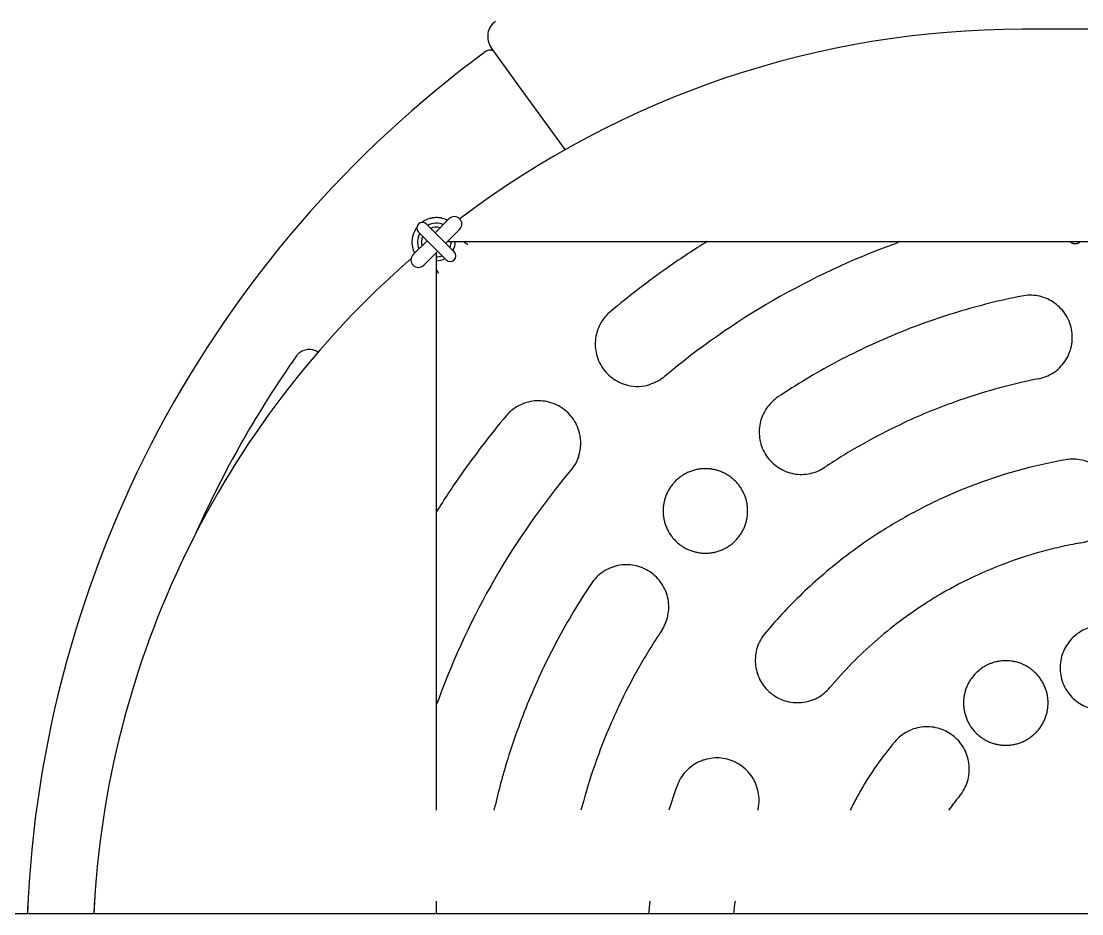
# Model space of a CAD drawing. Header units: millimetres. Extents: x 1061 to 4698, y 0 to 5700.
# Drawn here: x 2277 to 2841, y 2874 to 3349 of the extents above; entities that cross this region are included whole.
import ezdxf

# ---------------------------------------------------------------- set-up
doc = ezdxf.new("R2010")
doc.units = ezdxf.units.MM
doc.layers.add('AM_4', color=3, linetype='Continuous', lineweight=25)

msp = doc.modelspace()

# ---------------------------------------------------------------- linework, layer by layer
at = {"layer": 'AM_4'}
for p, q in [((2949.92, 3345.1), (2809.92, 3345.1)), ((2544.15, 3311.88), (2527.1, 3335.34)), ((2566.5, 3281.11), (2544.15, 3311.88)), ((2507.43, 3226.53), (2492.58, 3241.38)), ((2504.6, 3244.21), (2497.18, 3236.79)), ((2488.34, 3237.14), (2503.19, 3222.29)), ((2502.84, 3231.13), (2510.26, 3238.56)), ((2492.94, 3232.54), (2485.51, 3225.12)), ((2503.8, 3232.1), (3255.64, 3232.1)), ((2837.94, 3230.8), (2837.91, 3230.8)), ((2491.17, 3219.46), (2498.59, 3226.89)), ((2497.92, 2929.25), (2497.92, 3226.22)), ((2423.47, 3171.25), (2423.47, 3171.25)), ((2497.92, 2874.15), (2497.92, 2880.95)), ((3744.97, 2874.15), (2014.48, 2874.15))]:
    msp.add_line(p, q, dxfattribs=at)
for centre, radius, start, end in [((2535.19, 3341.22), 10, 125.045, 216), ((2809.92, 2850.1), 495, 90, 127.2462), ((2879.72, 2850), 600, 126.28792, 177.69322), ((2490.46, 3239.26), 3, 45, 225), ((2497.89, 3231.84), 10, 68.5782, 117.5424), ((2507.43, 3241.38), 4, 315, 135), ((2497.89, 3231.84), 10, 152.4576, 201.4218), ((2497.89, 3231.84), 7.88, 157.3927, 194.4735), ((2497.89, 3231.84), 7.88, 75.5265, 112.6073), ((2497.89, 3231.84), 7.88, 337.3927, 1.909), ((2497.89, 3231.84), 10, 332.4576, 1.5033), ((2879.72, 2850), 405, 110, 130), ((2488.34, 3222.29), 4, 135, 315), ((2497.89, 3231.84), 7.88, 270.274, 292.6073), ((2505.31, 3224.41), 3, 225, 45), ((2809.92, 2850.1), 495, 131.1181, 177.2151), ((2497.89, 3231.84), 10, 270.2158, 297.5424), ((2879.72, 2850), 558, 144.8503, 156.0062), ((2879.72, 2850), 405, 140, 160), ((2879.72, 2850), 600, 177.04318, 177.69322), ((2809.92, 2850.1), 495, 176.4268, 177.2151)]:
    msp.add_arc(centre, radius, start, end, dxfattribs=at)
for points, knots in [([(2524.62, 3333.63), (2524.88, 3333.82), (2525.17, 3333.97), (2525.78, 3334.17), (2526.11, 3334.22), (2526.76, 3334.21), (2527.09, 3334.15), (2527.7, 3333.93), (2528, 3333.77), (2528.47, 3333.4), (2528.66, 3333.2), (2528.82, 3332.98)], [0, 0, 0, 0, 0.0960124, 0.0960124, 0.1937572, 0.1937572, 0.2912111, 0.2912111, 0.3885773, 0.3885773, 0.4707514, 0.4707514, 0.4707514, 0.4707514]), ([(2503.8, 3243.41), (2503.59, 3243.52), (2503.37, 3243.63), (2503.15, 3243.73), (2502.93, 3243.82), (2502.72, 3243.91), (2502.5, 3243.99), (2502.05, 3244.16), (2501.6, 3244.31), (2501.13, 3244.43), (2500.9, 3244.49), (2500.66, 3244.54), (2500.41, 3244.59), (2500.3, 3244.61), (2500.19, 3244.63), (2500.08, 3244.65), (2499.95, 3244.67), (2499.82, 3244.69), (2499.69, 3244.71), (2499.64, 3244.72), (2499.59, 3244.73), (2499.54, 3244.73), (2499.36, 3244.76), (2499.18, 3244.77), (2499, 3244.79), (2498.28, 3244.85), (2497.55, 3244.85), (2496.82, 3244.79), (2496.8, 3244.79), (2496.78, 3244.79), (2496.75, 3244.79), (2496.59, 3244.77), (2496.43, 3244.76), (2496.27, 3244.74), (2496.19, 3244.73), (2496.1, 3244.71), (2496.01, 3244.7), (2495.92, 3244.69), (2495.82, 3244.67), (2495.72, 3244.66), (2495.57, 3244.63), (2495.42, 3244.6), (2495.27, 3244.57), (2495.06, 3244.53), (2494.85, 3244.48), (2494.64, 3244.43), (2494.36, 3244.35), (2494.09, 3244.28), (2493.82, 3244.19), (2493.39, 3244.04), (2492.96, 3243.88), (2492.54, 3243.69), (2492.5, 3243.67), (2492.46, 3243.65), (2492.42, 3243.63), (2492.19, 3243.53), (2491.96, 3243.41), (2491.74, 3243.29), (2491.67, 3243.25), (2491.6, 3243.22), (2491.53, 3243.18), (2491.37, 3243.09), (2491.22, 3243), (2491.08, 3242.91), (2490.9, 3242.81), (2490.74, 3242.7), (2490.57, 3242.58), (2490.41, 3242.47), (2490.25, 3242.36), (2490.09, 3242.24)], [0.03274423, 0.03274423, 0.03274423, 0.03274423, 0.033689, 0.033689, 0.033689, 0.03460787, 0.03460787, 0.03460787, 0.03646304, 0.03646304, 0.03646304, 0.03741712, 0.03741712, 0.03741712, 0.03784991, 0.03784991, 0.03784991, 0.03835354, 0.03835354, 0.03835354, 0.03854348, 0.03854348, 0.03854348, 0.03923712, 0.03923712, 0.03923712, 0.04201081, 0.04201081, 0.04201081, 0.0420992, 0.0420992, 0.0420992, 0.04270435, 0.04270435, 0.04270435, 0.04303561, 0.04303561, 0.04303561, 0.04339787, 0.04339787, 0.04339787, 0.04397203, 0.04397203, 0.04397203, 0.04478469, 0.04478469, 0.04478469, 0.04584486, 0.04584486, 0.04584486, 0.04755854, 0.04755854, 0.04755854, 0.04771769, 0.04771769, 0.04771769, 0.04865411, 0.04865411, 0.04865411, 0.04894548, 0.04894548, 0.04894548, 0.04959053, 0.04959053, 0.04959053, 0.05033251, 0.05033251, 0.05033251, 0.05106362, 0.05106362, 0.05106362, 0.05106362]), ([(2487.48, 3239.64), (2487.43, 3239.57), (2487.38, 3239.5), (2487.34, 3239.43), (2487.29, 3239.37), (2487.25, 3239.31), (2487.21, 3239.26), (2487.14, 3239.16), (2487.08, 3239.06), (2487.01, 3238.96), (2486.94, 3238.85), (2486.86, 3238.73), (2486.79, 3238.61), (2486.76, 3238.57), (2486.74, 3238.53), (2486.71, 3238.48), (2486.52, 3238.16), (2486.34, 3237.83), (2486.18, 3237.5), (2485.93, 3236.97), (2485.71, 3236.43), (2485.53, 3235.88), (2485.48, 3235.72), (2485.43, 3235.57), (2485.39, 3235.41), (2485.36, 3235.33), (2485.34, 3235.24), (2485.32, 3235.15), (2485.29, 3235.06), (2485.27, 3234.97), (2485.25, 3234.87), (2485.21, 3234.72), (2485.18, 3234.57), (2485.14, 3234.42), (2485.14, 3234.39), (2485.13, 3234.36), (2485.13, 3234.33), (2485.06, 3233.97), (2485, 3233.6), (2484.96, 3233.24), (2484.9, 3232.66), (2484.87, 3232.07), (2484.89, 3231.48), (2484.89, 3231.34), (2484.9, 3231.21), (2484.91, 3231.07), (2484.91, 3230.96), (2484.92, 3230.86), (2484.93, 3230.75), (2484.94, 3230.67), (2484.94, 3230.6), (2484.95, 3230.52), (2484.97, 3230.35), (2484.99, 3230.19), (2485.01, 3230.02), (2485.02, 3230.01), (2485.02, 3229.99), (2485.02, 3229.98), (2485.07, 3229.63), (2485.14, 3229.27), (2485.22, 3228.92), (2485.35, 3228.34), (2485.52, 3227.78), (2485.73, 3227.22), (2485.77, 3227.11), (2485.82, 3227), (2485.86, 3226.9), (2486, 3226.57), (2486.14, 3226.25), (2486.31, 3225.93), (2486.31, 3225.92), (2486.31, 3225.92), (2486.31, 3225.92)], [0.05557319, 0.05557319, 0.05557319, 0.05557319, 0.05588024, 0.05588024, 0.05588024, 0.05614544, 0.05614544, 0.05614544, 0.05657381, 0.05657381, 0.05657381, 0.05708185, 0.05708185, 0.05708185, 0.05726716, 0.05726716, 0.05726716, 0.05865409, 0.05865409, 0.05865409, 0.06082752, 0.06082752, 0.06082752, 0.06142807, 0.06142807, 0.06142807, 0.06176393, 0.06176393, 0.06176393, 0.06212159, 0.06212159, 0.06212159, 0.06270035, 0.06270035, 0.06270035, 0.06281492, 0.06281492, 0.06281492, 0.06420186, 0.06420186, 0.06420186, 0.06644601, 0.06644601, 0.06644601, 0.06697574, 0.06697574, 0.06697574, 0.06738243, 0.06738243, 0.06738243, 0.06766919, 0.06766919, 0.06766919, 0.06831885, 0.06831885, 0.06831885, 0.06836269, 0.06836269, 0.06836269, 0.06974976, 0.06974976, 0.06974976, 0.07206451, 0.07206451, 0.07206451, 0.07252353, 0.07252353, 0.07252353, 0.07391045, 0.07391045, 0.07391045, 0.07392162, 0.07392162, 0.07392162, 0.07392162]), ([(2513.55, 3231.15), (2513.44, 3231.2), (2513.34, 3231.26), (2513.14, 3231.42), (2513.04, 3231.53), (2512.83, 3231.77), (2512.71, 3231.93), (2512.59, 3232.1)], [0.0000003, 0.0000003, 0.0000003, 0.0000003, 0.0356282, 0.0356282, 0.0771457, 0.0771457, 0.1322631, 0.1322631, 0.1322631, 0.1322631]), ([(2513.55, 3231.15), (2513.73, 3231.07), (2513.91, 3230.99), (2514.17, 3230.89), (2514.26, 3230.85), (2514.43, 3230.78), (2514.52, 3230.75), (2514.61, 3230.71), (2514.61, 3230.71), (2514.61, 3230.71)], [-0.1166034, -0.1166034, -0.1166034, -0.1166034, -0.0578461, -0.0578461, -0.0289559, -0.0289559, 0, 0, 0.0008357, 0.0008357, 0.0008357, 0.0008357]), ([(2642.03, 3232.1), (2635.1, 3227.79), (2628.3, 3223.3), (2610.89, 3211.11), (2600.5, 3203.14), (2590.47, 3194.72)], [9.334966, 9.334966, 9.334966, 9.334966, 11.781046, 11.781046, 15.708574, 15.708574, 15.708574, 15.708574]), ([(2837.91, 3230.8), (2837.59, 3230.8), (2837.28, 3230.84), (2836.97, 3230.92), (2836.82, 3230.97), (2836.67, 3231.02), (2836.52, 3231.08), (2836.38, 3231.14), (2836.24, 3231.22), (2836.1, 3231.29), (2835.97, 3231.37), (2835.84, 3231.46), (2835.72, 3231.56), (2835.6, 3231.65), (2835.48, 3231.76), (2835.38, 3231.86), (2835.3, 3231.94), (2835.23, 3232.02), (2835.16, 3232.1)], [0, 0, 0, 0, 0.000654065, 0.000654065, 0.000654065, 0.000981097, 0.000981097, 0.000981097, 0.00130813, 0.00130813, 0.00130813, 0.001635162, 0.001635162, 0.001635162, 0.001962195, 0.001962195, 0.001962195, 0.002192548, 0.002192548, 0.002192548, 0.002192548]), ([(2840.69, 3232.1), (2840.62, 3232.02), (2840.55, 3231.94), (2840.48, 3231.86), (2840.26, 3231.65), (2840.01, 3231.45), (2839.75, 3231.29), (2839.61, 3231.21), (2839.47, 3231.14), (2839.33, 3231.08), (2839.18, 3231.02), (2839.03, 3230.97), (2838.88, 3230.92), (2838.58, 3230.84), (2838.26, 3230.8), (2837.94, 3230.8)], [0.000420679, 0.000420679, 0.000420679, 0.000420679, 0.000650459, 0.000650459, 0.000650459, 0.001300919, 0.001300919, 0.001300919, 0.001626149, 0.001626149, 0.001626149, 0.001951378, 0.001951378, 0.001951378, 0.002601838, 0.002601838, 0.002601838, 0.002601838]), ([(2497.92, 3216.92), (2497.98, 3216.87), (2498.04, 3216.82), (2498.2, 3216.69), (2498.3, 3216.59), (2498.46, 3216.39), (2498.53, 3216.29), (2498.58, 3216.18)], [0.9672183, 0.9672183, 0.9672183, 0.9672183, 1.0075178, 1.0075178, 1.0855651, 1.0855651, 1.1525422, 1.1525422, 1.1525422, 1.1525422]), ([(2499.01, 3215.11), (2499, 3215.14), (2499, 3215.16), (2498.93, 3215.33), (2498.87, 3215.49), (2498.73, 3215.82), (2498.65, 3216), (2498.58, 3216.18)], [-0.1173478, -0.1173478, -0.1173478, -0.1173478, -0.1093065, -0.1093065, -0.0587116, -0.0587116, -0.0000088, -0.0000088, -0.0000088, -0.0000088]), ([(2809.49, 3203.08), (2797.93, 3200.78), (2786.5, 3197.92), (2763.95, 3191.08), (2752.84, 3187.11), (2731.07, 3178.09), (2720.41, 3173.05), (2699.63, 3161.94), (2689.51, 3155.87), (2679.72, 3149.33)], [0, 0, 0, 0, 3.5354, 3.5354, 7.072591, 7.072591, 10.60955, 10.60955, 14.146765, 14.146765, 14.146765, 14.146765]), ([(2818.27, 3158.95), (2821.08, 3159.51), (2823.76, 3160.6), (2828.62, 3163.76), (2830.74, 3165.83), (2834.1, 3170.7), (2835.28, 3173.47), (2836.53, 3179.36), (2836.54, 3182.43), (2835.35, 3188.39), (2834.17, 3191.21), (2830.76, 3196.19), (2828.59, 3198.31), (2823.58, 3201.52), (2820.83, 3202.62), (2815.15, 3203.66), (2812.28, 3203.64), (2809.49, 3203.08)], [0, 0, 0, 0, 0.860809, 0.860809, 1.749202, 1.749202, 2.659784, 2.659784, 3.594607, 3.594607, 4.526515, 4.526515, 5.445596, 5.445596, 6.334249, 6.334249, 7.189599, 7.189599, 7.189599, 7.189599]), ([(2590.47, 3194.72), (2588.78, 3193.3), (2587.31, 3191.64), (2584.91, 3187.98), (2583.99, 3185.98), (2582.51, 3181.03), (2582.25, 3178.03), (2582.85, 3172.34), (2583.69, 3169.34), (2587.02, 3163.46), (2589.17, 3161.19), (2593.81, 3157.69), (2596.6, 3156.36), (2601.59, 3155.14), (2603.65, 3154.92), (2607.81, 3155.07), (2609.89, 3155.44), (2611.91, 3156.09)], [0, 0, 0, 0, 0.662025, 0.662025, 1.322077, 1.322077, 2.23581, 2.23581, 3.092444, 3.092444, 3.954929, 3.954929, 4.903676, 4.903676, 5.534638, 5.534638, 6.169642, 6.169642, 6.169642, 6.169642]), ([(2434.9, 3173.18), (2434.56, 3173.42), (2434.14, 3173.67), (2433.06, 3174.15), (2432.37, 3174.36), (2430.74, 3174.64), (2429.75, 3174.64), (2427.75, 3174.3), (2426.73, 3173.92), (2425.02, 3172.92), (2424.3, 3172.27), (2423.69, 3171.54), (2423.57, 3171.39), (2423.47, 3171.25)], [0.016971, 0.016971, 0.016971, 0.016971, 0.229049, 0.229049, 0.492172, 0.492172, 0.829788, 0.829788, 1.200291, 1.200291, 1.567774, 1.567774, 1.66952, 1.66952, 1.66952, 1.66952]), ([(2619.39, 3160.25), (2618.28, 3159.32), (2617.1, 3158.5), (2615.85, 3157.81), (2615.23, 3157.46), (2614.58, 3157.15), (2613.93, 3156.86), (2613.6, 3156.72), (2613.26, 3156.58), (2612.93, 3156.45), (2612.59, 3156.32), (2612.25, 3156.2), (2611.91, 3156.09)], [0.067462343, 0.067462343, 0.067462343, 0.067462343, 0.071371603, 0.071371603, 0.071371603, 0.073326232, 0.073326232, 0.073326232, 0.074303547, 0.074303547, 0.074303547, 0.075279898, 0.075279898, 0.075279898, 0.075279898]), ([(2818.27, 3158.95), (2810.7, 3157.44), (2803.2, 3155.66), (2788.3, 3151.54), (2780.92, 3149.2), (2768.78, 3144.86), (2763.95, 3143), (2754.42, 3139.05), (2749.69, 3136.96), (2738.04, 3131.44), (2731.18, 3127.88), (2717.73, 3120.27), (2711.15, 3116.21), (2704.72, 3111.91)], [-12.377406, -12.377406, -12.377406, -12.377406, -10.058804, -10.058804, -7.734679, -7.734679, -6.182751, -6.182751, -4.635305, -4.635305, -2.321115, -2.321115, 0, 0, 0, 0]), ([(2573.63, 3117.81), (2574.29, 3119.83), (2574.65, 3121.92), (2574.8, 3126.08), (2574.58, 3128.15), (2573.36, 3133.14), (2572.02, 3135.93), (2568.52, 3140.57), (2566.24, 3142.72), (2560.37, 3146.04), (2557.37, 3146.87), (2551.68, 3147.48), (2548.68, 3147.21), (2543.73, 3145.73), (2541.74, 3144.81), (2538.07, 3142.41), (2536.42, 3140.94), (2535, 3139.25)], [0, 0, 0, 0, 0.641185, 0.641185, 1.278315, 1.278315, 2.235001, 2.235001, 3.107425, 3.107425, 3.975432, 3.975432, 4.899953, 4.899953, 5.567015, 5.567015, 6.23606, 6.23606, 6.23606, 6.23606]), ([(2679.72, 3149.33), (2677.33, 3147.73), (2675.28, 3145.7), (2672, 3140.91), (2670.83, 3138.2), (2669.59, 3132.4), (2669.56, 3129.38), (2670.67, 3123.48), (2671.83, 3120.64), (2675.2, 3115.59), (2677.37, 3113.44), (2682.42, 3110.15), (2685.23, 3109.02), (2691.06, 3107.96), (2694.01, 3108), (2699.68, 3109.2), (2702.34, 3110.32), (2704.72, 3111.91)], [0, 0, 0, 0, 0.860998, 0.860998, 1.747806, 1.747806, 2.657404, 2.657404, 3.590224, 3.590224, 4.520655, 4.520655, 5.43572, 5.43572, 6.32067, 6.32067, 7.179587, 7.179587, 7.179587, 7.179587]), ([(2535, 3139.25), (2526.59, 3129.23), (2518.61, 3118.83), (2506.53, 3101.58), (2502.14, 3094.94), (2497.92, 3088.18)], [0, 0, 0, 0, 3.927574, 3.927574, 6.317871, 6.317871, 6.317871, 6.317871]), ([(2573.63, 3117.81), (2573.52, 3117.47), (2573.4, 3117.13), (2573.27, 3116.8), (2573.14, 3116.46), (2573.01, 3116.13), (2572.86, 3115.8), (2572.58, 3115.14), (2572.26, 3114.5), (2571.91, 3113.87), (2571.22, 3112.62), (2570.41, 3111.44), (2569.48, 3110.33)], [0.067463307, 0.067463307, 0.067463307, 0.067463307, 0.068439658, 0.068439658, 0.068439658, 0.069416973, 0.069416973, 0.069416973, 0.071371603, 0.071371603, 0.071371603, 0.075280862, 0.075280862, 0.075280862, 0.075280862]), ([(2840.65, 3071.58), (2843.55, 3072.09), (2846.31, 3073.17), (2851.28, 3076.31), (2853.42, 3078.35), (2856.81, 3083.15), (2858.02, 3085.86), (2859.35, 3091.65), (2859.43, 3094.68), (2858.39, 3100.59), (2857.28, 3103.4), (2854.06, 3108.42), (2851.97, 3110.57), (2847.12, 3113.92), (2844.41, 3115.1), (2838.68, 3116.35), (2835.73, 3116.41), (2832.84, 3115.9)], [0, 0, 0, 0, 0.883076, 0.883076, 1.766726, 1.766726, 2.658761, 2.658761, 3.571983, 3.571983, 4.483319, 4.483319, 5.384074, 5.384074, 6.265555, 6.265555, 7.146448, 7.146448, 7.146448, 7.146448]), ([(2656.98, 3072.74), (2657.23, 3072.99), (2657.47, 3073.24), (2657.71, 3073.49), (2658.21, 3074.04), (2658.68, 3074.62), (2659.12, 3075.21), (2659.57, 3075.81), (2659.98, 3076.42), (2660.36, 3077.06), (2660.56, 3077.38), (2660.74, 3077.71), (2660.92, 3078.04), (2661.1, 3078.37), (2661.26, 3078.71), (2661.42, 3079.04), (2661.74, 3079.72), (2662.02, 3080.4), (2662.27, 3081.1), (2662.52, 3081.8), (2662.73, 3082.5), (2662.91, 3083.22), (2663, 3083.58), (2663.08, 3083.94), (2663.15, 3084.31), (2663.22, 3084.67), (2663.29, 3085.04), (2663.34, 3085.41), (2663.45, 3086.15), (2663.52, 3086.88), (2663.55, 3087.62), (2663.59, 3088.36), (2663.58, 3089.1), (2663.54, 3089.84), (2663.53, 3090.03), (2663.52, 3090.21), (2663.51, 3090.39), (2663.49, 3090.58), (2663.48, 3090.76), (2663.46, 3090.95), (2663.42, 3091.31), (2663.37, 3091.68), (2663.32, 3092.04), (2663.21, 3092.76), (2663.06, 3093.48), (2662.88, 3094.18), (2662.7, 3094.89), (2662.49, 3095.58), (2662.24, 3096.27), (2662.12, 3096.61), (2661.99, 3096.96), (2661.85, 3097.3), (2661.78, 3097.46), (2661.7, 3097.63), (2661.63, 3097.8), (2661.55, 3097.97), (2661.48, 3098.14), (2661.4, 3098.3), (2661.08, 3098.96), (2660.74, 3099.6), (2660.37, 3100.23), (2660, 3100.85), (2659.59, 3101.45), (2659.16, 3102.03), (2658.73, 3102.61), (2658.27, 3103.18), (2657.78, 3103.72), (2657.54, 3103.99), (2657.28, 3104.26), (2657.03, 3104.52), (2656.77, 3104.78), (2656.51, 3105.03), (2656.24, 3105.27), (2655.7, 3105.76), (2655.14, 3106.22), (2654.56, 3106.66), (2653.98, 3107.09), (2653.38, 3107.5), (2652.76, 3107.88), (2652.45, 3108.06), (2652.13, 3108.25), (2651.81, 3108.42), (2651.49, 3108.6), (2651.16, 3108.76), (2650.83, 3108.92), (2650.17, 3109.24), (2649.5, 3109.52), (2648.82, 3109.77), (2648.13, 3110.02), (2647.44, 3110.24), (2646.73, 3110.43), (2646.03, 3110.61), (2645.31, 3110.76), (2644.58, 3110.87), (2644.4, 3110.9), (2644.22, 3110.93), (2644.03, 3110.95), (2643.85, 3110.98), (2643.67, 3111), (2643.48, 3111.02), (2643.12, 3111.06), (2642.75, 3111.09), (2642.38, 3111.11), (2641.65, 3111.15), (2640.92, 3111.16), (2640.18, 3111.13), (2639.45, 3111.1), (2638.72, 3111.04), (2637.98, 3110.94), (2637.25, 3110.83), (2636.51, 3110.69), (2635.79, 3110.52), (2635.07, 3110.34), (2634.36, 3110.14), (2633.66, 3109.89), (2632.96, 3109.65), (2632.28, 3109.37), (2631.6, 3109.06), (2631.27, 3108.9), (2630.93, 3108.74), (2630.6, 3108.56), (2630.44, 3108.48), (2630.27, 3108.39), (2630.11, 3108.29), (2629.94, 3108.2), (2629.78, 3108.11), (2629.62, 3108.01), (2628.97, 3107.63), (2628.35, 3107.22), (2627.75, 3106.78), (2627.16, 3106.34), (2626.58, 3105.87), (2626.03, 3105.38), (2625.47, 3104.88), (2624.94, 3104.35), (2624.44, 3103.8), (2624.31, 3103.66), (2624.19, 3103.52), (2624.06, 3103.37), (2623.94, 3103.23), (2623.82, 3103.09), (2623.7, 3102.95), (2623.46, 3102.66), (2623.23, 3102.36), (2623.01, 3102.06), (2622.57, 3101.47), (2622.16, 3100.85), (2621.77, 3100.21), (2621.39, 3099.58), (2621.04, 3098.92), (2620.73, 3098.25), (2620.57, 3097.91), (2620.42, 3097.57), (2620.27, 3097.22), (2620.13, 3096.88), (2620, 3096.53), (2619.87, 3096.18), (2619.62, 3095.48), (2619.41, 3094.77), (2619.23, 3094.05), (2619.06, 3093.34), (2618.92, 3092.62), (2618.81, 3091.89), (2618.7, 3091.16), (2618.63, 3090.42), (2618.6, 3089.68)], [0.0618787, 0.0618787, 0.0618787, 0.0618787, 0.06305398, 0.06305398, 0.06305398, 0.06557614, 0.06557614, 0.06557614, 0.0680983, 0.0680983, 0.0680983, 0.06935938, 0.06935938, 0.06935938, 0.07062046, 0.07062046, 0.07062046, 0.07314262, 0.07314262, 0.07314262, 0.07566478, 0.07566478, 0.07566478, 0.07692586, 0.07692586, 0.07692586, 0.07818694, 0.07818694, 0.07818694, 0.0807091, 0.0807091, 0.0807091, 0.08323126, 0.08323126, 0.08323126, 0.0838618, 0.0838618, 0.0838618, 0.08449234, 0.08449234, 0.08449234, 0.08575342, 0.08575342, 0.08575342, 0.08827558, 0.08827558, 0.08827558, 0.09079773, 0.09079773, 0.09079773, 0.09205881, 0.09205881, 0.09205881, 0.09268935, 0.09268935, 0.09268935, 0.09331989, 0.09331989, 0.09331989, 0.09584205, 0.09584205, 0.09584205, 0.09836421, 0.09836421, 0.09836421, 0.10088637, 0.10088637, 0.10088637, 0.10214745, 0.10214745, 0.10214745, 0.10340853, 0.10340853, 0.10340853, 0.10593069, 0.10593069, 0.10593069, 0.10845285, 0.10845285, 0.10845285, 0.10971393, 0.10971393, 0.10971393, 0.11097501, 0.11097501, 0.11097501, 0.11349717, 0.11349717, 0.11349717, 0.11601933, 0.11601933, 0.11601933, 0.11854149, 0.11854149, 0.11854149, 0.11917203, 0.11917203, 0.11917203, 0.11980257, 0.11980257, 0.11980257, 0.12106365, 0.12106365, 0.12106365, 0.1235858, 0.1235858, 0.1235858, 0.12610796, 0.12610796, 0.12610796, 0.12863012, 0.12863012, 0.12863012, 0.13115228, 0.13115228, 0.13115228, 0.13367444, 0.13367444, 0.13367444, 0.13493552, 0.13493552, 0.13493552, 0.13556606, 0.13556606, 0.13556606, 0.1361966, 0.1361966, 0.1361966, 0.13871876, 0.13871876, 0.13871876, 0.14124092, 0.14124092, 0.14124092, 0.14376308, 0.14376308, 0.14376308, 0.14439362, 0.14439362, 0.14439362, 0.14502416, 0.14502416, 0.14502416, 0.14628524, 0.14628524, 0.14628524, 0.1488074, 0.1488074, 0.1488074, 0.15132956, 0.15132956, 0.15132956, 0.15259064, 0.15259064, 0.15259064, 0.15385171, 0.15385171, 0.15385171, 0.15637387, 0.15637387, 0.15637387, 0.15889604, 0.15889604, 0.15889604, 0.16141819, 0.16141819, 0.16141819, 0.16141819]), ([(2832.84, 3115.9), (2815.4, 3112.82), (2798.31, 3108.04), (2776.32, 3099.49), (2770.9, 3097.17), (2758.44, 3091.35), (2751.46, 3087.72), (2741.24, 3081.82), (2737.89, 3079.78), (2728.79, 3073.98), (2723.15, 3070.07), (2709.41, 3059.76), (2701.54, 3053.11), (2686.58, 3038.95), (2679.51, 3031.45), (2672.89, 3023.55)], [0, 0, 0, 0, 5.312033, 5.312033, 7.08312, 7.08312, 9.448139, 9.448139, 10.626117, 10.626117, 12.686495, 12.686495, 15.778236, 15.778236, 18.869969, 18.869969, 18.869969, 18.869969]), ([(2618.6, 3089.68), (2618.56, 3088.93), (2618.57, 3088.2), (2618.61, 3087.46), (2618.64, 3086.73), (2618.72, 3086.01), (2618.83, 3085.28), (2618.94, 3084.56), (2619.08, 3083.85), (2619.26, 3083.14), (2619.35, 3082.78), (2619.45, 3082.43), (2619.56, 3082.08), (2619.66, 3081.72), (2619.78, 3081.37), (2619.9, 3081.03), (2620.15, 3080.34), (2620.43, 3079.67), (2620.74, 3079.01), (2621.05, 3078.36), (2621.39, 3077.72), (2621.77, 3077.1), (2622.14, 3076.47), (2622.54, 3075.87), (2622.98, 3075.28), (2623.09, 3075.13), (2623.2, 3074.99), (2623.31, 3074.84), (2623.42, 3074.7), (2623.54, 3074.55), (2623.65, 3074.41), (2623.88, 3074.13), (2624.12, 3073.85), (2624.36, 3073.58), (2624.85, 3073.04), (2625.36, 3072.53), (2625.89, 3072.04), (2626.43, 3071.56), (2626.98, 3071.09), (2627.57, 3070.66), (2627.86, 3070.44), (2628.15, 3070.23), (2628.46, 3070.02), (2628.61, 3069.92), (2628.76, 3069.82), (2628.92, 3069.72), (2629.07, 3069.62), (2629.23, 3069.52), (2629.38, 3069.43), (2630.01, 3069.05), (2630.65, 3068.7), (2631.3, 3068.38), (2631.95, 3068.07), (2632.62, 3067.78), (2633.31, 3067.53), (2633.99, 3067.28), (2634.69, 3067.06), (2635.4, 3066.88), (2635.58, 3066.83), (2635.76, 3066.79), (2635.94, 3066.74), (2636.12, 3066.7), (2636.3, 3066.66), (2636.48, 3066.62), (2636.84, 3066.55), (2637.2, 3066.48), (2637.56, 3066.42), (2638.28, 3066.31), (2639.01, 3066.23), (2639.74, 3066.19), (2640.47, 3066.14), (2641.21, 3066.14), (2641.94, 3066.17), (2642.68, 3066.19), (2643.43, 3066.26), (2644.16, 3066.36), (2644.89, 3066.46), (2645.62, 3066.6), (2646.34, 3066.77), (2647.05, 3066.94), (2647.76, 3067.15), (2648.46, 3067.4), (2648.81, 3067.52), (2649.16, 3067.65), (2649.51, 3067.79), (2649.85, 3067.93), (2650.2, 3068.08), (2650.54, 3068.24), (2651.22, 3068.55), (2651.88, 3068.9), (2652.52, 3069.27), (2653.15, 3069.65), (2653.77, 3070.06), (2654.37, 3070.5), (2654.97, 3070.94), (2655.55, 3071.41), (2656.11, 3071.91), (2656.25, 3072.04), (2656.39, 3072.16), (2656.53, 3072.29), (2656.66, 3072.42), (2656.8, 3072.55), (2656.93, 3072.68), (2656.95, 3072.7), (2656.97, 3072.72), (2656.98, 3072.74)], [0, 0, 0, 0, 0.00252216, 0.00252216, 0.00252216, 0.00504432, 0.00504432, 0.00504432, 0.00756648, 0.00756648, 0.00756648, 0.00882756, 0.00882756, 0.00882756, 0.01008864, 0.01008864, 0.01008864, 0.0126108, 0.0126108, 0.0126108, 0.01513295, 0.01513295, 0.01513295, 0.01765512, 0.01765512, 0.01765512, 0.01828565, 0.01828565, 0.01828565, 0.01891619, 0.01891619, 0.01891619, 0.02017727, 0.02017727, 0.02017727, 0.02269943, 0.02269943, 0.02269943, 0.02522159, 0.02522159, 0.02522159, 0.02648267, 0.02648267, 0.02648267, 0.02711321, 0.02711321, 0.02711321, 0.02774375, 0.02774375, 0.02774375, 0.03026591, 0.03026591, 0.03026591, 0.03278807, 0.03278807, 0.03278807, 0.03531023, 0.03531023, 0.03531023, 0.03594077, 0.03594077, 0.03594077, 0.03657131, 0.03657131, 0.03657131, 0.03783239, 0.03783239, 0.03783239, 0.04035455, 0.04035455, 0.04035455, 0.04287671, 0.04287671, 0.04287671, 0.04539887, 0.04539887, 0.04539887, 0.04792103, 0.04792103, 0.04792103, 0.05044319, 0.05044319, 0.05044319, 0.05170426, 0.05170426, 0.05170426, 0.05296534, 0.05296534, 0.05296534, 0.0554875, 0.0554875, 0.0554875, 0.05800966, 0.05800966, 0.05800966, 0.06053182, 0.06053182, 0.06053182, 0.06116236, 0.06116236, 0.06116236, 0.0617929, 0.0617929, 0.0617929, 0.0618787, 0.0618787, 0.0618787, 0.0618787]), ([(2840.65, 3071.58), (2837.02, 3070.94), (2833.41, 3070.21), (2826.24, 3068.58), (2822.67, 3067.68), (2812.06, 3064.71), (2805.09, 3062.39), (2793.66, 3057.95), (2789.13, 3056.02), (2778.7, 3051.16), (2772.86, 3048.12), (2764.32, 3043.18), (2761.51, 3041.47), (2749.13, 3033.58), (2739.99, 3026.72), (2722.78, 3011.63), (2714.74, 3003.42), (2707.36, 2994.63)], [-15.707947, -15.707947, -15.707947, -15.707947, -14.605395, -14.605395, -13.506545, -13.506545, -11.304598, -11.304598, -9.827217, -9.827217, -7.849079, -7.849079, -6.865374, -6.865374, -3.443133, -3.443133, 0, 0, 0, 0]), ([(2617.81, 3025), (2619.41, 3027.4), (2620.53, 3030.08), (2621.73, 3035.77), (2621.76, 3038.73), (2620.68, 3044.57), (2619.54, 3047.37), (2616.25, 3052.38), (2614.1, 3054.54), (2609.12, 3057.87), (2606.32, 3059.03), (2600.42, 3060.17), (2597.39, 3060.14), (2591.55, 3058.9), (2588.8, 3057.73), (2584.01, 3054.43), (2581.98, 3052.38), (2580.39, 3050.01)], [0, 0, 0, 0, 0.865032, 0.865032, 1.75374, 1.75374, 2.667209, 2.667209, 3.594366, 3.594366, 4.515978, 4.515978, 5.4358, 5.4358, 6.333217, 6.333217, 7.192227, 7.192227, 7.192227, 7.192227]), ([(2580.39, 3050.01), (2573.85, 3040.21), (2567.79, 3030.1), (2556.68, 3009.31), (2551.64, 2998.65), (2542.62, 2976.88), (2538.65, 2965.78), (2532.7, 2946.17), (2530.47, 2937.74), (2528.55, 2929.25)], [0, 0, 0, 0, 3.5354, 3.5354, 7.072591, 7.072591, 10.60955, 10.60955, 13.224162, 13.224162, 13.224162, 13.224162]), ([(2848.47, 3027.27), (2846.98, 3027), (2845.52, 3026.59), (2842.72, 3025.49), (2841.38, 3024.8), (2837.68, 3022.4), (2835.57, 3020.35), (2832.25, 3015.58), (2831.06, 3012.88), (2829.77, 3007.14), (2829.7, 3004.15), (2830.73, 2998.29), (2831.81, 2995.51), (2834.99, 2990.52), (2837.04, 2988.38), (2841.83, 2985.02), (2844.51, 2983.83), (2848.81, 2982.84), (2850.29, 2982.65), (2853.29, 2982.58), (2854.8, 2982.69), (2856.28, 2982.95)], [0, 0, 0, 0, 0.453483, 0.453483, 0.904661, 0.904661, 1.78018, 1.78018, 2.662554, 2.662554, 3.560615, 3.560615, 4.456244, 4.456244, 5.345346, 5.345346, 6.221159, 6.221159, 6.670849, 6.670849, 7.122811, 7.122811, 7.122811, 7.122811]), ([(2617.81, 3025), (2613.52, 3018.59), (2609.48, 3012.02), (2601.86, 2998.58), (2598.29, 2991.71), (2592.77, 2980.05), (2590.68, 2975.32), (2586.73, 2965.78), (2584.87, 2960.96), (2580.53, 2948.83), (2578.19, 2941.46), (2575.7, 2932.43), (2575.27, 2930.84), (2574.86, 2929.25)], [-12.377407, -12.377407, -12.377407, -12.377407, -10.058804, -10.058804, -7.734679, -7.734679, -6.182751, -6.182751, -4.635305, -4.635305, -2.321115, -2.321115, -1.827004, -1.827004, -1.827004, -1.827004]), ([(2672.89, 3023.55), (2670.99, 3021.29), (2669.56, 3018.68), (2667.79, 3013.08), (2667.46, 3010.15), (2667.95, 3004.29), (2668.77, 3001.42), (2671.49, 2996.13), (2673.37, 2993.78), (2677.93, 2989.95), (2680.56, 2988.51), (2686.23, 2986.73), (2689.22, 2986.41), (2695.14, 2986.96), (2698, 2987.8), (2703.2, 2990.54), (2705.49, 2992.39), (2707.36, 2994.63)], [0, 0, 0, 0, 0.886114, 0.886114, 1.766702, 1.766702, 2.664416, 2.664416, 3.572985, 3.572985, 4.475643, 4.475643, 5.378888, 5.378888, 6.270971, 6.270971, 7.148167, 7.148167, 7.148167, 7.148167]), ([(2821.09, 2976.32), (2821.42, 2976.99), (2821.72, 2977.66), (2821.98, 2978.35), (2822.25, 2979.03), (2822.47, 2979.73), (2822.67, 2980.44), (2822.86, 2981.14), (2823.02, 2981.86), (2823.15, 2982.59), (2823.21, 2982.95), (2823.26, 2983.32), (2823.31, 2983.69), (2823.35, 2984.05), (2823.39, 2984.42), (2823.42, 2984.79), (2823.47, 2985.52), (2823.48, 2986.26), (2823.47, 2986.99), (2823.45, 2987.72), (2823.39, 2988.45), (2823.3, 2989.18), (2823.26, 2989.54), (2823.2, 2989.9), (2823.14, 2990.27), (2823.11, 2990.45), (2823.07, 2990.63), (2823.04, 2990.81), (2823, 2990.99), (2822.96, 2991.17), (2822.92, 2991.36), (2822.76, 2992.08), (2822.56, 2992.79), (2822.33, 2993.48), (2822.1, 2994.18), (2821.84, 2994.86), (2821.54, 2995.53), (2821.24, 2996.19), (2820.91, 2996.85), (2820.55, 2997.49), (2820.46, 2997.65), (2820.37, 2997.81), (2820.27, 2997.97), (2820.18, 2998.13), (2820.08, 2998.29), (2819.98, 2998.44), (2819.78, 2998.75), (2819.58, 2999.06), (2819.36, 2999.36), (2818.94, 2999.96), (2818.49, 3000.54), (2818.01, 3001.09), (2817.54, 3001.65), (2817.03, 3002.18), (2816.5, 3002.68), (2816.24, 3002.93), (2815.96, 3003.18), (2815.68, 3003.42), (2815.55, 3003.54), (2815.4, 3003.66), (2815.26, 3003.78), (2815.12, 3003.9), (2814.97, 3004.01), (2814.83, 3004.13), (2814.24, 3004.58), (2813.64, 3005.01), (2813.02, 3005.4), (2812.41, 3005.79), (2811.77, 3006.15), (2811.12, 3006.48), (2810.46, 3006.81), (2809.79, 3007.11), (2809.1, 3007.38), (2808.76, 3007.51), (2808.4, 3007.64), (2808.05, 3007.76), (2807.7, 3007.87), (2807.35, 3007.98), (2806.99, 3008.08), (2806.29, 3008.28), (2805.57, 3008.44), (2804.85, 3008.56), (2804.13, 3008.69), (2803.4, 3008.78), (2802.66, 3008.84), (2802.29, 3008.86), (2801.92, 3008.88), (2801.55, 3008.89), (2801.37, 3008.9), (2801.18, 3008.9), (2801, 3008.9), (2800.81, 3008.9), (2800.63, 3008.9), (2800.44, 3008.89), (2799.7, 3008.88), (2798.96, 3008.82), (2798.24, 3008.73), (2797.51, 3008.64), (2796.78, 3008.52), (2796.06, 3008.36), (2795.35, 3008.2), (2794.63, 3008), (2793.93, 3007.77), (2793.75, 3007.71), (2793.57, 3007.65), (2793.4, 3007.59), (2793.22, 3007.52), (2793.05, 3007.46), (2792.88, 3007.39), (2792.53, 3007.26), (2792.19, 3007.12), (2791.85, 3006.97), (2791.18, 3006.67), (2790.52, 3006.34), (2789.88, 3005.98), (2789.25, 3005.61), (2788.62, 3005.22), (2788.02, 3004.79), (2787.41, 3004.37), (2786.82, 3003.91), (2786.26, 3003.42), (2785.7, 3002.94), (2785.17, 3002.43), (2784.66, 3001.9), (2784.16, 3001.37), (2783.68, 3000.81), (2783.23, 3000.23), (2783, 2999.94), (2782.78, 2999.64), (2782.57, 2999.34), (2782.46, 2999.19), (2782.36, 2999.04), (2782.25, 2998.88), (2782.15, 2998.73), (2782.05, 2998.57), (2781.95, 2998.41), (2781.55, 2997.79), (2781.19, 2997.14), (2780.86, 2996.48), (2780.53, 2995.82), (2780.23, 2995.14), (2779.96, 2994.45), (2779.83, 2994.1), (2779.7, 2993.75), (2779.59, 2993.4), (2779.47, 2993.05), (2779.37, 2992.69), (2779.27, 2992.34), (2779.08, 2991.63), (2778.92, 2990.92), (2778.8, 2990.19), (2778.67, 2989.47), (2778.58, 2988.74), (2778.53, 2988.01), (2778.5, 2987.64), (2778.49, 2987.27), (2778.48, 2986.9), (2778.47, 2986.53), (2778.47, 2986.16), (2778.48, 2985.79), (2778.5, 2985.05), (2778.56, 2984.32), (2778.65, 2983.6), (2778.74, 2982.87), (2778.87, 2982.15), (2779.03, 2981.44), (2779.19, 2980.72), (2779.39, 2980.01), (2779.62, 2979.31), (2779.85, 2978.61), (2780.12, 2977.92), (2780.42, 2977.25), (2780.72, 2976.58), (2781.04, 2975.93), (2781.41, 2975.29), (2781.77, 2974.66), (2782.16, 2974.04), (2782.58, 2973.44), (2782.79, 2973.14), (2783.01, 2972.84), (2783.24, 2972.55), (2783.47, 2972.26), (2783.71, 2971.97), (2783.95, 2971.69), (2784.43, 2971.13), (2784.93, 2970.6), (2785.46, 2970.1), (2785.99, 2969.6), (2786.54, 2969.12), (2787.12, 2968.67), (2787.41, 2968.44), (2787.71, 2968.22), (2788.01, 2968.01), (2788.16, 2967.9), (2788.31, 2967.8), (2788.47, 2967.7), (2788.62, 2967.59), (2788.77, 2967.49), (2788.93, 2967.39), (2789.56, 2967), (2790.2, 2966.63), (2790.85, 2966.3), (2791.51, 2965.97), (2792.18, 2965.68), (2792.86, 2965.41), (2793.54, 2965.15), (2794.24, 2964.92), (2794.95, 2964.72), (2795.13, 2964.67), (2795.31, 2964.62), (2795.49, 2964.58), (2795.67, 2964.53), (2795.85, 2964.49), (2796.03, 2964.45), (2796.4, 2964.37), (2796.76, 2964.29), (2797.12, 2964.23), (2797.85, 2964.11), (2798.58, 2964.02), (2799.31, 2963.96), (2800.04, 2963.91), (2800.77, 2963.89), (2801.51, 2963.91), (2801.88, 2963.91), (2802.25, 2963.93), (2802.62, 2963.96), (2802.99, 2963.99), (2803.36, 2964.02), (2803.73, 2964.07), (2804.46, 2964.16), (2805.19, 2964.29), (2805.91, 2964.45), (2806.62, 2964.61), (2807.33, 2964.8), (2808.03, 2965.03), (2808.73, 2965.26), (2809.42, 2965.53), (2810.1, 2965.83), (2810.27, 2965.91), (2810.44, 2965.99), (2810.61, 2966.06), (2810.77, 2966.14), (2810.94, 2966.23), (2811.11, 2966.31), (2811.44, 2966.48), (2811.76, 2966.65), (2812.08, 2966.83), (2812.13, 2966.86), (2812.18, 2966.89), (2812.22, 2966.91)], [0, 0, 0, 0, 0.0024978, 0.0024978, 0.0024978, 0.0049955, 0.0049955, 0.0049955, 0.0074933, 0.0074933, 0.0074933, 0.0087422, 0.0087422, 0.0087422, 0.0099911, 0.0099911, 0.0099911, 0.0124889, 0.0124889, 0.0124889, 0.0149866, 0.0149866, 0.0149866, 0.0162355, 0.0162355, 0.0162355, 0.01686, 0.01686, 0.01686, 0.0174844, 0.0174844, 0.0174844, 0.0199822, 0.0199822, 0.0199822, 0.0224799, 0.0224799, 0.0224799, 0.0249777, 0.0249777, 0.0249777, 0.0256022, 0.0256022, 0.0256022, 0.0262266, 0.0262266, 0.0262266, 0.0274755, 0.0274755, 0.0274755, 0.0299733, 0.0299733, 0.0299733, 0.032471, 0.032471, 0.032471, 0.0337199, 0.0337199, 0.0337199, 0.0343444, 0.0343444, 0.0343444, 0.0349688, 0.0349688, 0.0349688, 0.0374666, 0.0374666, 0.0374666, 0.0399644, 0.0399644, 0.0399644, 0.0424621, 0.0424621, 0.0424621, 0.043711, 0.043711, 0.043711, 0.0449599, 0.0449599, 0.0449599, 0.0474577, 0.0474577, 0.0474577, 0.0499554, 0.0499554, 0.0499554, 0.0512043, 0.0512043, 0.0512043, 0.0518288, 0.0518288, 0.0518288, 0.0524532, 0.0524532, 0.0524532, 0.054951, 0.054951, 0.054951, 0.0574488, 0.0574488, 0.0574488, 0.0599465, 0.0599465, 0.0599465, 0.060571, 0.060571, 0.060571, 0.0611954, 0.0611954, 0.0611954, 0.0624443, 0.0624443, 0.0624443, 0.0649421, 0.0649421, 0.0649421, 0.0674398, 0.0674398, 0.0674398, 0.0699376, 0.0699376, 0.0699376, 0.0724354, 0.0724354, 0.0724354, 0.0749332, 0.0749332, 0.0749332, 0.076182, 0.076182, 0.076182, 0.0768065, 0.0768065, 0.0768065, 0.0774309, 0.0774309, 0.0774309, 0.0799287, 0.0799287, 0.0799287, 0.0824265, 0.0824265, 0.0824265, 0.0836754, 0.0836754, 0.0836754, 0.0849242, 0.0849242, 0.0849242, 0.087422, 0.087422, 0.087422, 0.0899198, 0.0899198, 0.0899198, 0.0911687, 0.0911687, 0.0911687, 0.0924176, 0.0924176, 0.0924176, 0.0949153, 0.0949153, 0.0949153, 0.0974131, 0.0974131, 0.0974131, 0.0999109, 0.0999109, 0.0999109, 0.1024087, 0.1024087, 0.1024087, 0.1049064, 0.1049064, 0.1049064, 0.1074042, 0.1074042, 0.1074042, 0.1086531, 0.1086531, 0.1086531, 0.109902, 0.109902, 0.109902, 0.1123997, 0.1123997, 0.1123997, 0.1148975, 0.1148975, 0.1148975, 0.1161464, 0.1161464, 0.1161464, 0.1167708, 0.1167708, 0.1167708, 0.1173953, 0.1173953, 0.1173953, 0.1198931, 0.1198931, 0.1198931, 0.1223908, 0.1223908, 0.1223908, 0.1248886, 0.1248886, 0.1248886, 0.125513, 0.125513, 0.125513, 0.1261375, 0.1261375, 0.1261375, 0.1273864, 0.1273864, 0.1273864, 0.1298841, 0.1298841, 0.1298841, 0.1323819, 0.1323819, 0.1323819, 0.1336308, 0.1336308, 0.1336308, 0.1348797, 0.1348797, 0.1348797, 0.1373775, 0.1373775, 0.1373775, 0.1398752, 0.1398752, 0.1398752, 0.142373, 0.142373, 0.142373, 0.1429974, 0.1429974, 0.1429974, 0.1436219, 0.1436219, 0.1436219, 0.1448708, 0.1448708, 0.1448708, 0.1450538, 0.1450538, 0.1450538, 0.1450538]), ([(2812.22, 2966.91), (2812.81, 2967.25), (2813.39, 2967.62), (2813.94, 2968.01), (2814.55, 2968.44), (2815.13, 2968.89), (2815.68, 2969.37), (2815.96, 2969.62), (2816.24, 2969.87), (2816.51, 2970.12), (2816.64, 2970.25), (2816.78, 2970.38), (2816.91, 2970.51), (2817.04, 2970.64), (2817.17, 2970.78), (2817.29, 2970.91), (2817.8, 2971.45), (2818.28, 2972.01), (2818.73, 2972.59), (2819.19, 2973.17), (2819.61, 2973.77), (2820, 2974.39), (2820.39, 2975.01), (2820.76, 2975.65), (2821.09, 2976.32)], [0.14505385, 0.14505385, 0.14505385, 0.14505385, 0.14736855, 0.14736855, 0.14736855, 0.14986632, 0.14986632, 0.14986632, 0.1511152, 0.1511152, 0.1511152, 0.15173965, 0.15173965, 0.15173965, 0.15236409, 0.15236409, 0.15236409, 0.15486186, 0.15486186, 0.15486186, 0.15735963, 0.15735963, 0.15735963, 0.15985741, 0.15985741, 0.15985741, 0.15985741]), ([(2776.31, 2936.78), (2777.28, 2937.93), (2778.13, 2939.19), (2779.57, 2941.84), (2780.15, 2943.22), (2781.44, 2947.45), (2781.74, 2950.38), (2781.21, 2956.22), (2780.37, 2959.07), (2777.64, 2964.28), (2775.78, 2966.59), (2771.31, 2970.34), (2768.74, 2971.77), (2763.15, 2973.56), (2760.2, 2973.9), (2754.32, 2973.43), (2751.46, 2972.62), (2747.49, 2970.59), (2746.22, 2969.77), (2743.88, 2967.9), (2742.8, 2966.85), (2741.84, 2965.7)], [0, 0, 0, 0, 0.45373, 0.45373, 0.905153, 0.905153, 1.784214, 1.784214, 2.671306, 2.671306, 3.559281, 3.559281, 4.442831, 4.442831, 5.331493, 5.331493, 6.219105, 6.219105, 6.671894, 6.671894, 7.122872, 7.122872, 7.122872, 7.122872]), ([(2741.84, 2965.7), (2735.1, 2957.67), (2729.08, 2949.07), (2722.53, 2937.74), (2721.27, 2935.44), (2719.39, 2931.83), (2718.74, 2930.55), (2718.11, 2929.25)], [0, 0, 0, 0, 3.145319, 3.145319, 3.930301, 3.930301, 4.362931, 4.362931, 4.362931, 4.362931]), ([(2668.99, 2929.25), (2669.16, 2929.92), (2669.29, 2930.59), (2669.62, 2932.73), (2669.69, 2934.21), (2669.49, 2938.64), (2668.78, 2941.51), (2666.29, 2946.84), (2664.53, 2949.23), (2660.19, 2953.22), (2657.63, 2954.78), (2652.09, 2956.8), (2649.15, 2957.26), (2643.22, 2957), (2640.31, 2956.29), (2634.93, 2953.77), (2632.53, 2952.01), (2628.55, 2947.65), (2627.01, 2945.11), (2626.01, 2942.35)], [0.240469, 0.240469, 0.240469, 0.240469, 0.446698, 0.446698, 0.891675, 0.891675, 1.777263, 1.777263, 2.668044, 2.668044, 3.572031, 3.572031, 4.470142, 4.470142, 5.372315, 5.372315, 6.264298, 6.264298, 7.148896, 7.148896, 7.148896, 7.148896])]:
    msp.add_open_spline(points, degree=3, knots=knots, dxfattribs=at)
for points in [[(2524.62, 3333.63), (2524.62, 3333.63), (2524.62, 3333.63), (2524.62, 3333.63)], [(2744.53, 3232.1), (2743.47, 3231.51), (2742.36, 3231), (2741.21, 3230.58)], [(2499.15, 2988.52), (2498.8, 2987.56), (2498.39, 2986.64), (2497.92, 2985.75)], [(2626.01, 2942.35), (2624.43, 2938.02), (2622.97, 2933.65), (2621.62, 2929.25)], [(2776.31, 2936.78), (2774.26, 2934.34), (2772.3, 2931.83), (2770.43, 2929.25)], [(2611.5, 2880.95), (2611.24, 2878.69), (2611.01, 2876.42), (2610.81, 2874.15)], [(2656.86, 2880.95), (2656.55, 2878.69), (2656.27, 2876.42), (2656.02, 2874.15)]]:
    msp.add_open_spline(points, degree=3, dxfattribs=at)

doc.saveas('drawing.dxf')
